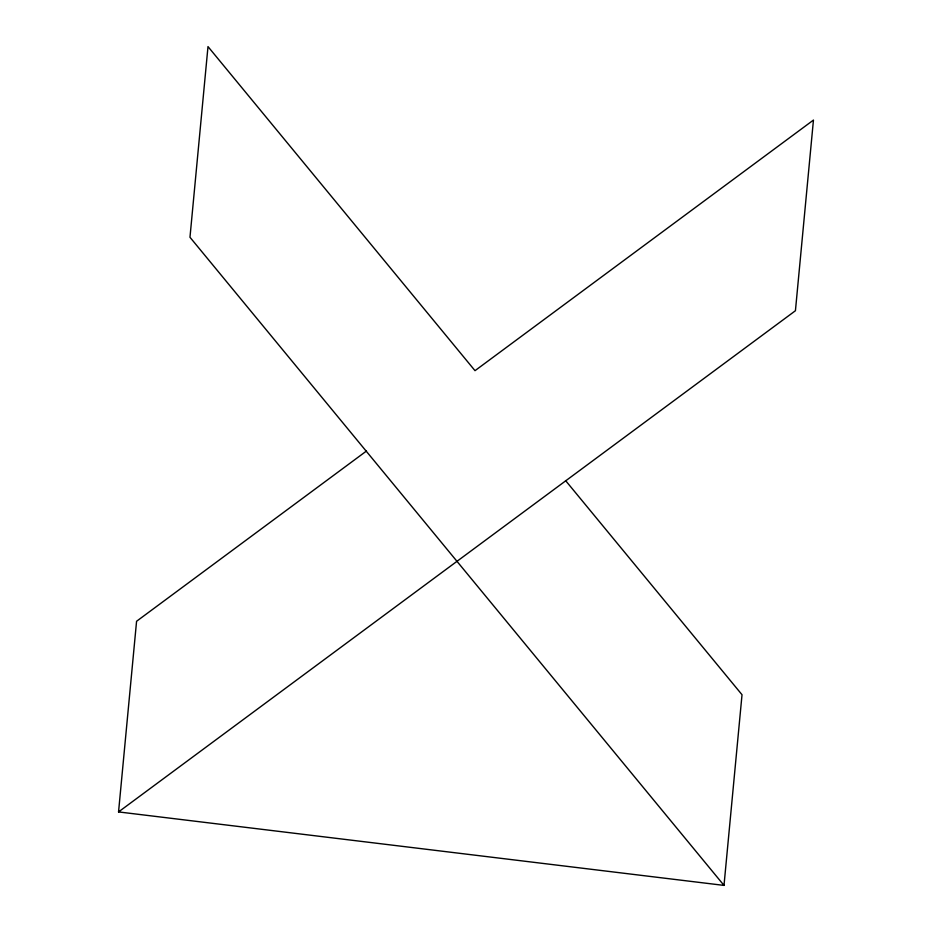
<?xml version="1.0" encoding="UTF-8"?>
<svg xmlns="http://www.w3.org/2000/svg" width="932" height="932" viewBox="0 0 932 932"><rect width="100%" height="100%" fill="white"/><g stroke="black" fill="none" stroke-linecap="round" stroke-linejoin="round"><path stroke-width="1.4" d="M565.549 480.562L742.023 694.736L724.001 885.4L118.55 811.923L136.573 621.271L366.474 451.03M118.55 811.923L795.427 310.729L813.45 120.077L475.005 370.668L207.999 46.6L189.977 237.264L724.001 885.4"/></g></svg>
